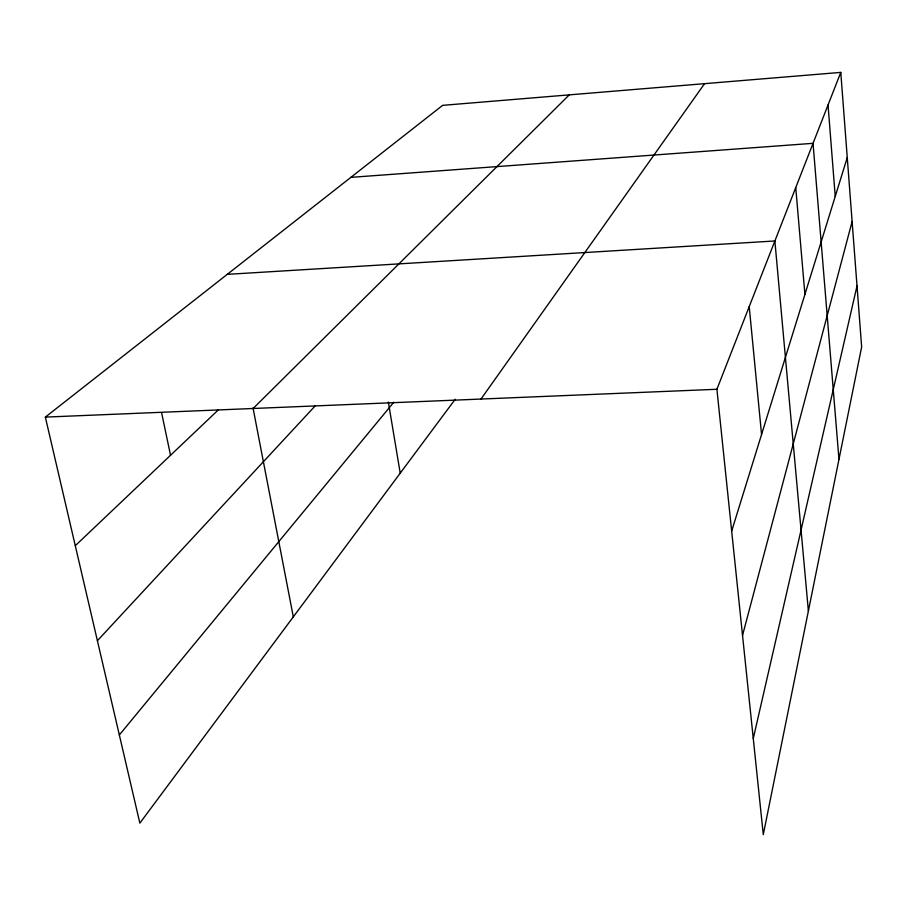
<?xml version="1.0" encoding="UTF-8"?>
<svg xmlns="http://www.w3.org/2000/svg" width="907" height="907" viewBox="0 0 907 907"><rect width="100%" height="100%" fill="white"/><g stroke="black" fill="none" stroke-linecap="round" stroke-linejoin="round"><path stroke-width="1.36" d="M753.275 738.502L857.013 285.909M742.538 635.376L852.115 221.535M731.677 531.071L847.251 157.569M840.778 72.39L861.65 346.939L763.275 834.61L716.904 389.273L840.778 72.39L442.639 105.348L45.35 417.107L139.859 823.114L455.223 399.25M480.993 399.046L704.569 83.659M119.339 734.965L393.751 402.266M97.4 640.705L314.899 406.189M253.11 408.501L569.29 94.861M75.281 545.708L218.428 409.805M350.862 177.364L813.046 143.329L838.975 459.361M227.26 274.356L774.873 240.967L808.386 610.978M45.35 417.107L716.904 389.273M161.559 412.572L170.539 455.269M253.019 407.946L293.312 616.873M388.366 402.13L400.225 473.182M749.216 306.6L761.563 434.498M795.745 187.59L804.917 294.378M828.034 104.985L835.234 196.4"/></g></svg>
